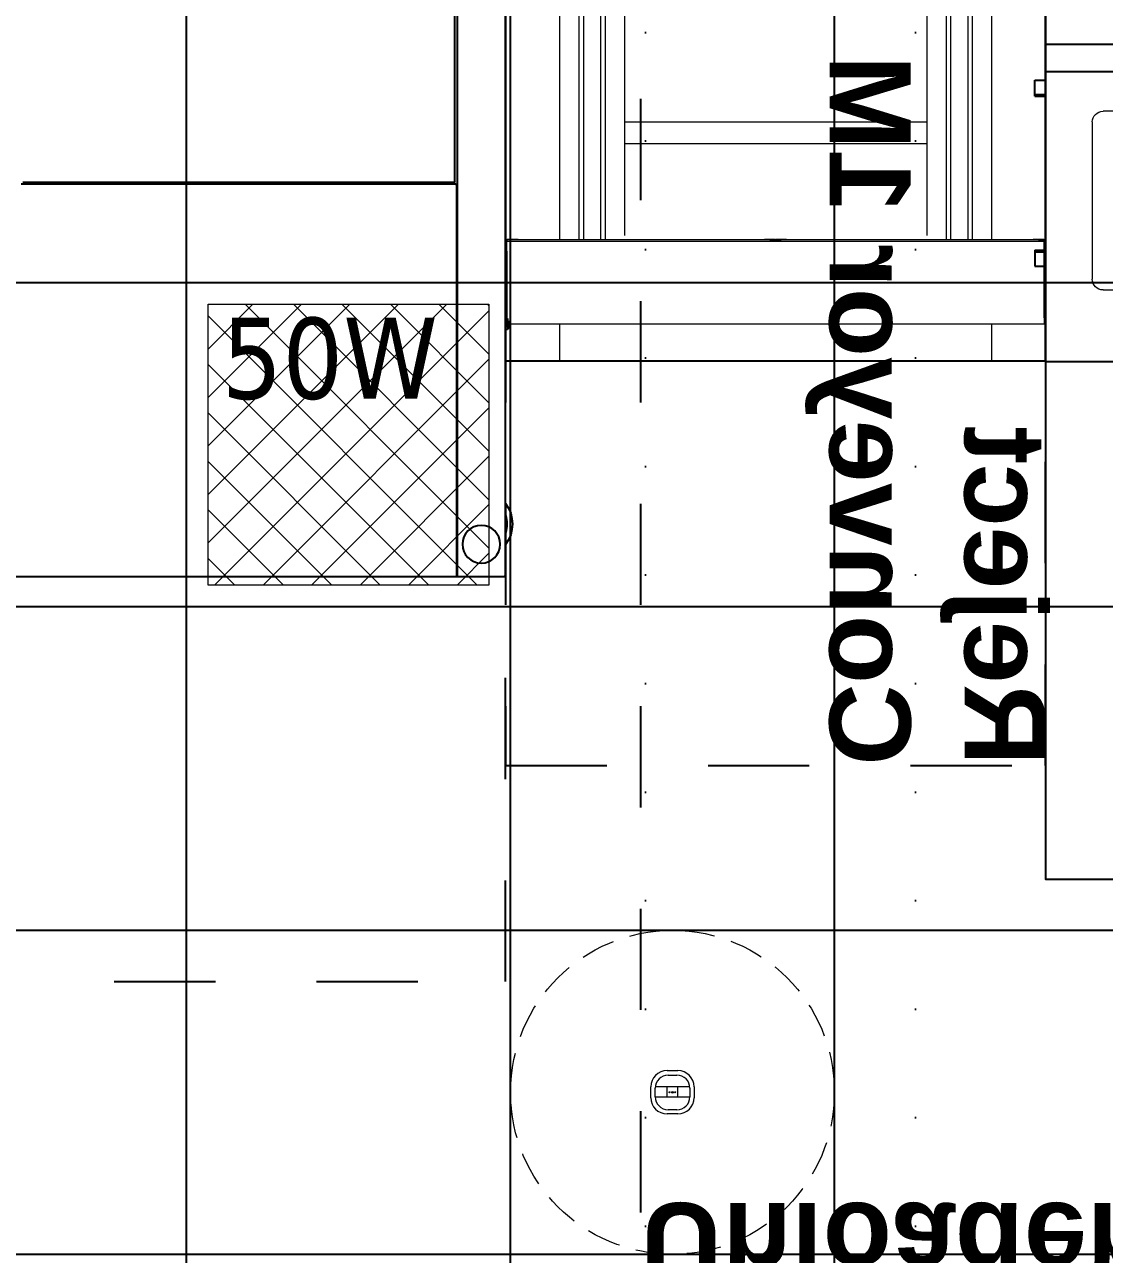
# Model space of a CAD drawing. Header units: centimetres. Extents: x 405564 to 502064, y 46284 to 60634.
# Drawn here: x 456249.7 to 456449.7, y 52462.5 to 52690.3 of the extents above; entities that cross this region are included whole.
import ezdxf
from ezdxf import colors
from ezdxf.entities.mleader import LeaderData, LeaderLine
from ezdxf.math import Vec2, Vec3
from ezdxf.xclip import XClip

# ---------------------------------------------------------------- set-up
doc = ezdxf.new("R2010")
doc.units = ezdxf.units.CM
doc.header["$XCLIPFRAME"] = 0
for name, pattern in [('3+1_3b$0$DASHED', [0.25, 0.125, -0.125]), ('ACAD_ISO07W100', [3, 0, -3]), ('DOT', [0.25, 0, -0.25]), ('HIDDEN', [9.525, 6.35, -3.175])]:
    doc.linetypes.add(name, pattern=pattern)
for name, color, linetype in [('---___EB_draft03_cihazlar', 8, 'Continuous'), ('0-KRCN-ASMATAVAN-130426', 8, 'Continuous'), ('AS_DOS_TERAS_UST', 8, 'ACAD_ISO07W100'), ('AS_DUV', 8, 'Continuous'), ('AS_PYZ_BINA', 8, 'Continuous')]:
    doc.layers.add(name, color=color, linetype=linetype)
for name, color, linetype, lineweight in [('0-KRCN-AYDINLATMA-130426', 8, 'Continuous', 9), ('0-KRCN-MİMARİ-220526', 8, 'Continuous', 9), ('OL_Ic', 8, 'Continuous', 9)]:
    doc.layers.add(name, color=color, linetype=linetype, lineweight=lineweight)
doc.styles.add('Kalin02', font='arialbd.ttf')
doc.styles.add('Normal_ITL', font='swissi.ttf')
doc.styles.add('TAHOMA', font='tahoma.ttf')

# ---------------------------------------------------------------- blocks, each defined once
blk = doc.blocks.new('ABB 6131-31-24-500')
at = {"layer": '0-KRCN-AYDINLATMA-130426'}
for p, q in [((-1, 4.05), (1, 4.05)), ((-0.78, 3.21), (0.82, 3.21)), ((-4.01, -0.97), (-4.01, 1.04)), ((3.23, 1.03), (-3.19, 1.03)), ((-3.19, -0.8), (-3.19, 0.8)), ((-1, -0.89), (-1, 1.03)), ((0.99, -0.89), (0.99, 1.03)), ((3.23, 0.8), (3.23, -0.8)), ((4.01, 1.04), (4.01, -0.97)), ((3.23, -0.89), (-3.19, -0.89)), ((1, -3.98), (-1, -3.98)), ((0.82, -3.21), (-0.78, -3.21))]:
    blk.add_line(p, q, dxfattribs=at)
at = {"layer": '0-KRCN-AYDINLATMA-130426', "linetype": 'HIDDEN'}
blk.add_circle((0.01, 0.03), 30, dxfattribs=at)
at = {"layer": '0-KRCN-AYDINLATMA-130426'}
for centre, radius in [((-0.52, 0.03), 0.089), ((0.01, 0.03), 0.16), ((0.53, 0.03), 0.089)]:
    blk.add_circle(centre, radius, dxfattribs=at)
for centre, radius, start, end in [((-1, 1.04), 3.01, 90, 180), ((-0.78, 0.8), 2.41, 90, 180), ((0.82, 0.8), 2.41, 0, 90), ((1, 1.04), 3.01, 0, 90), ((-1, -0.97), 3.01, 180, 270), ((-0.78, -0.8), 2.41, 180, 270), ((0.82, -0.8), 2.41, 270, 0), ((1, -0.97), 3.01, 270, 0)]:
    blk.add_arc(centre, radius, start, end, dxfattribs=at)
blk = doc.blocks.new('50W 60x60 cm  SIVA ALTI LED ARMATÜR')
at = {"layer": '0-KRCN-AYDINLATMA-130426'}
h = blk.add_hatch(dxfattribs=at)
h.set_pattern_fill('ANSI37', color=256, scale=0.2)
h.paths.add_polyline_path([(-2.6, 2.594), (2.6, 2.594), (2.6, -2.606), (-2.6, -2.606)])
for points in [[(-3, 2.994), (3, 2.994), (3, -3.007), (-3, -3.007)], [(-2.6, 2.594), (2.6, 2.594), (2.6, -2.606), (-2.6, -2.606)]]:
    blk.add_lwpolyline(points, close=True, dxfattribs=at)
at = {"layer": '0-KRCN-AYDINLATMA-130426', "insert": (-2.35, 2.344), "char_height": 1.5, "attachment_point": 1, "style": 'TAHOMA'}
blk.add_mtext_dynamic_manual_height_columns('{\\fTahoma|b0|i0|c162|p34;50W}', width=1.5, gutter_width=1.25, heights=[0], dxfattribs=at)
blk = doc.blocks.new('G$C27E741DA')
at = {"layer": '0-KRCN-AYDINLATMA-130426', "xscale": 10, "yscale": 10, "zscale": 10}
blk.add_blockref('50W 60x60 cm  SIVA ALTI LED ARMATÜR', (18245.68, 5478.55), dxfattribs=at)
at = {"layer": '0-KRCN-AYDINLATMA-130426'}
blk.add_blockref('ABB 6131-31-24-500', (18305.67, 5358.51), dxfattribs=at)
blk = doc.blocks.new('AOI')
at = {"layer": '---___EB_draft03_cihazlar', "linetype": 'Continuous'}
for p, q in [((275003.24, -39798.55), (275003.24, -39786.6)), ((275075.94, -39786.6), (275075.94, -39867.1)), ((275002.94, -39798.85), (275002.94, -39786.95)), ((275002.94, -39866.75), (275002.94, -39798.85)), ((275003.24, -39867.1), (275003.24, -39798.55)), ((275002.74, -39866.95), (274949.64, -39866.95)), ((274949.64, -39867.35), (275075.74, -39867.35)), ((275075.74, -39867.3), (275003.44, -39867.3)), ((275014.94, -39867.35), (275014.94, -39867.3)), ((275060.94, -39867.35), (275060.94, -39867.3)), ((275065.54, -39867.3), (275065.54, -39867.35)), ((275070.24, -39867.3), (275070.24, -39867.35)), ((275070.44, -39867.35), (275070.44, -39867.3)), ((275075.94, -39867.55), (275075.94, -39876.15)), ((275075.74, -39876.35), (274949.64, -39876.35)), ((275028.09, -39876.6), (275028.09, -39876.51)), ((275028.13, -39876.6), (275028.09, -39876.6)), ((275028.13, -39876.51), (275028.13, -39876.69)), ((275028.13, -39876.69), (275028.41, -39876.69)), ((275028.41, -39876.51), (275028.41, -39876.69)), ((275028.45, -39876.55), (275028.41, -39876.55)), ((275028.45, -39876.59), (275028.41, -39876.59)), ((275028.45, -39876.59), (275028.45, -39876.51)), ((275028.45, -39876.57), (275028.45, -39876.51)), ((275028.48, -39876.6), (275028.45, -39876.57)), ((275028.47, -39876.51), (275028.54, -39876.85)), ((275028.48, -39876.6), (275028.48, -39876.55)), ((275028.49, -39876.6), (275028.48, -39876.6)), ((275028.49, -39876.6), (275028.48, -39876.6)), ((275028.54, -39876.85), (275029.99, -39876.85)), ((275029.99, -39876.85), (275030.14, -39876.7)), ((275030.14, -39876.7), (275030.14, -39876.51)), ((275037.49, -39876.51), (275037.49, -39876.35))]:
    blk.add_line(p, q, dxfattribs=at)
at = {"layer": '---___EB_draft03_cihazlar', "color": 1, "linetype": '3+1_3b$0$DASHED', "ltscale": 150}
blk.add_lwpolyline([(274874.94, -39766.35), (275150.94, -39766.35), (275150.94, -39876.35), (274874.94, -39876.35)], close=True, dxfattribs=at)
at = {"layer": '---___EB_draft03_cihazlar', "color": 1}
blk.add_lwpolyline([(274949.94, -39766.35), (275075.94, -39766.35), (275075.94, -39876.35), (274949.94, -39876.35), (274949.94, -39766.35)], dxfattribs=at)
at = {"layer": '---___EB_draft03_cihazlar', "linetype": 'Continuous'}
blk.add_circle((275069.94, -39871.85), 3.5, dxfattribs=at)
for centre, radius, start, end in [((275002.59, -39792), 0.375, 340.247, 19.753), ((275002.74, -39866.75), 0.2, 270, 0), ((275003.44, -39867.1), 0.2, 180, 270), ((275068.24, -39867.4), 0.35, 163.0656, 171.3861), ((275068.24, -39867.4), 0.21, 150, 165.731), ((275068.24, -39867.4), 0.21, 14.269, 30), ((275068.24, -39867.4), 0.35, 8.6139, 16.9344), ((275066.19, -39871.1), 6.5, 35.2944, 35.8187), ((275074.43, -39867.31), 0.2, 180, 192.505), ((275029.39, -39876.35), 0.4, 203.6323, 336.3677), ((275029.39, -39876.35), 0.225, 225.9097, 314.0903), ((275029.39, -39876.35), 0.2, 255, 306.8546), ((275066.19, -39871.1), 6.5, 233.9403, 306.0597), ((275066.19, -39871.1), 5.5, 253.027, 286.9261), ((275075.74, -39876.15), 0.2, 270, 0)]:
    blk.add_arc(centre, radius, start, end, dxfattribs=at)
blk = doc.blocks.new('RejectConveyor1M')
at = {"layer": '---___EB_draft03_cihazlar', "linetype": 'Continuous', "lineweight": 15}
for p, q in [((277095.36, -39727.25), (277096.46, -39727.25)), ((277095.36, -39727.27), (277095.36, -39727.25)), ((277095.36, -39727.45), (277095.36, -39727.27)), ((277095.36, -39826.95), (277095.36, -39727.45)), ((277096.46, -39727.45), (277095.36, -39727.45)), ((277096.46, -39727.25), (277103.31, -39727.25)), ((277096.46, -39727.45), (277110.61, -39727.45)), ((277107.57, -39727.45), (277096.46, -39727.45)), ((277103.71, -39727.25), (277103.31, -39727.25)), ((277103.71, -39727.25), (277110.61, -39727.25)), ((277108.81, -39727.45), (277107.64, -39727.45)), ((277108.86, -39727.45), (277110.51, -39727.45)), ((277110.61, -39727.25), (277110.61, -39727.45)), ((277110.61, -39727.5), (277110.61, -39727.45)), ((277110.61, -39727.45), (277110.61, -39826.95)), ((277110.91, -39727.5), (277110.61, -39727.5)), ((277110.91, -39727.5), (277110.91, -39728.5)), ((277110.91, -39728.5), (277110.91, -39727.5)), ((277111.03, -39727.5), (277110.91, -39727.5)), ((277111.03, -39729.5), (277111.03, -39727.5)), ((277110.91, -39728.5), (277110.91, -39776.15)), ((277110.91, -39729.5), (277111.03, -39729.5)), ((277110.91, -39729.72), (277110.93, -39729.72)), ((277110.93, -39729.82), (277110.91, -39729.82)), ((277110.93, -39774.92), (277110.93, -39729.72)), ((277110.98, -39729.72), (277110.93, -39729.72)), ((277110.98, -39774.92), (277110.98, -39729.72)), ((277088.51, -39817.2), (277088.51, -39737.2)), ((277092.57, -39737.2), (277088.51, -39737.2)), ((277095.36, -39737.2), (277092.57, -39737.2)), ((277156.24, -39737.2), (277110.98, -39737.2)), ((277156.24, -39740.79), (277110.98, -39740.79)), ((277156.24, -39741.61), (277110.98, -39741.61)), ((277156.24, -39744.79), (277110.98, -39744.79)), ((277156.24, -39745.61), (277110.98, -39745.61)), ((277155.51, -39749.2), (277111.71, -39749.2)), ((277128.66, -39749.2), (277128.66, -39805.2)), ((277132.66, -39749.2), (277132.66, -39805.2)), ((277110.91, -39774.82), (277110.93, -39774.82)), ((277110.93, -39774.92), (277110.91, -39774.92)), ((277111.03, -39775.15), (277110.91, -39775.15)), ((277110.98, -39774.92), (277110.93, -39774.92)), ((277111.03, -39777.15), (277111.03, -39775.15)), ((277110.61, -39777.15), (277110.91, -39777.15)), ((277110.91, -39777.25), (277110.61, -39777.25)), ((277110.91, -39777.15), (277110.91, -39776.14)), ((277110.91, -39776.15), (277110.91, -39777.15)), ((277110.91, -39777.15), (277111.03, -39777.15)), ((277110.91, -39777.25), (277110.91, -39778.25)), ((277110.91, -39778.25), (277110.91, -39777.25)), ((277111.03, -39777.25), (277110.91, -39777.25)), ((277111.03, -39779.25), (277111.03, -39777.25)), ((277110.91, -39778.25), (277110.91, -39825.9)), ((277110.91, -39779.25), (277111.03, -39779.25)), ((277110.91, -39779.47), (277110.93, -39779.47)), ((277110.93, -39779.57), (277110.91, -39779.57)), ((277110.93, -39824.67), (277110.93, -39779.47)), ((277110.98, -39779.47), (277110.93, -39779.47)), ((277110.98, -39824.67), (277110.98, -39779.47)), ((277155.51, -39805.2), (277111.71, -39805.2)), ((277156.24, -39808.79), (277110.98, -39808.79)), ((277156.24, -39809.61), (277110.98, -39809.61)), ((277156.24, -39812.79), (277110.98, -39812.79)), ((277156.24, -39813.61), (277110.98, -39813.61)), ((277092.57, -39817.2), (277088.51, -39817.2)), ((277095.36, -39817.2), (277092.57, -39817.2)), ((277156.24, -39817.2), (277110.98, -39817.2)), ((277110.91, -39824.57), (277110.93, -39824.57)), ((277110.93, -39824.67), (277110.91, -39824.67)), ((277111.03, -39824.9), (277110.91, -39824.9)), ((277110.98, -39824.67), (277110.93, -39824.67)), ((277111.03, -39826.9), (277111.03, -39824.9)), ((277095.36, -39827.12), (277095.36, -39826.95)), ((277096.46, -39826.95), (277095.36, -39826.95)), ((277095.36, -39827.15), (277095.36, -39827.12)), ((277096.46, -39827.15), (277095.36, -39827.15)), ((277096.46, -39826.95), (277110.61, -39826.95)), ((277107.57, -39826.95), (277096.46, -39826.95)), ((277096.46, -39827.15), (277103.31, -39827.15)), ((277103.31, -39827.15), (277103.71, -39827.15)), ((277103.71, -39827.15), (277110.61, -39827.15)), ((277108.81, -39826.95), (277107.64, -39826.95)), ((277108.86, -39826.95), (277110.51, -39826.95)), ((277110.61, -39826.95), (277110.61, -39826.9)), ((277110.61, -39826.9), (277110.91, -39826.9)), ((277110.61, -39826.95), (277110.61, -39827.15)), ((277110.91, -39825.9), (277110.91, -39826.9)), ((277110.91, -39826.9), (277111.03, -39826.9))]:
    blk.add_line(p, q, dxfattribs=at)
at = {"layer": '---___EB_draft03_cihazlar', "color": 1, "linetype": '3+1_3b$0$DASHED', "ltscale": 150}
blk.add_lwpolyline([(277013.51, -39727.2), (277249.51, -39727.2), (277249.51, -39827.2), (277013.51, -39827.2), (277013.51, -39727.2)], dxfattribs=at)
at = {"layer": '---___EB_draft03_cihazlar', "color": 1}
blk.add_lwpolyline([(277088.51, -39727.2), (277174.51, -39727.2), (277174.51, -39827.2), (277088.51, -39827.2), (277088.51, -39727.2)], dxfattribs=at)
at = {"layer": '---___EB_draft03_cihazlar', "linetype": 'Continuous', "lineweight": 15}
for points, knots in [([(277095.36, -39727.29), (277095.36, -39727.29), (277095.36, -39727.3), (277095.36, -39727.27), (277095.36, -39727.25), (277095.36, -39727.25)], [0, 0, 0, 0, 0.052266, 0.883064, 1, 1, 1, 1]), ([(277103.71, -39727.25), (277103.69, -39727.25), (277103.63, -39727.28), (277103.51, -39727.3), (277103.4, -39727.28), (277103.33, -39727.25), (277103.31, -39727.25)], [0, 0, 0, 0, 0.162259, 0.462444, 0.828584, 1, 1, 1, 1]), ([(277095.36, -39827.15), (277095.36, -39827.14), (277095.36, -39827.12), (277095.36, -39827.09), (277095.36, -39827.1), (277095.36, -39827.1)], [0, 0, 0, 0, 0.116936, 0.947734, 1, 1, 1, 1]), ([(277103.31, -39827.15), (277103.33, -39827.14), (277103.4, -39827.11), (277103.51, -39827.09), (277103.63, -39827.11), (277103.69, -39827.14), (277103.71, -39827.15)], [0, 0, 0, 0, 0.171416, 0.537556, 0.837741, 1, 1, 1, 1])]:
    blk.add_open_spline(points, degree=3, knots=knots, dxfattribs=at)
at = {"layer": '---___EB_draft03_cihazlar', "insert": (277013.51, -39727.2), "char_height": 15, "attachment_point": 1, "style": 'Kalin02'}
blk.add_mtext_dynamic_manual_height_columns('Reject \\PConveyor 1M', width=590.7316, gutter_width=750, heights=[137.08], dxfattribs=at)
blk = doc.blocks.new('Unloader')
at = {"layer": '---___EB_draft03_cihazlar', "ltscale": 0.1}
for p, q in [((276302.92, -39763.53, 0.01), (276302.92, -39765.53, 0.01)), ((276305.87, -39763.53, 0.01), (276302.92, -39763.53, 0.01)), ((276305.57, -39763.53, 0.01), (276305.57, -39765.53, 0.01)), ((276305.87, -39763.53, 0.01), (276305.87, -39765.53, 0.01)), ((276334.41, -39763.53, 0.01), (276334.41, -39765.53, 0.01)), ((276334.41, -39763.53, 0.01), (276337.36, -39763.53, 0.01)), ((276334.71, -39763.53, 0.01), (276334.71, -39765.53, 0.01)), ((276337.36, -39763.53, 0.01), (276337.36, -39765.53, 0.01))]:
    blk.add_line(p, q, dxfattribs=at)
at = {"layer": '---___EB_draft03_cihazlar'}
for p, q in [((276296.22, -39765.53, 0.01), (276355.02, -39765.53, 0.01)), ((276296.22, -39765.53, 0.01), (276296.22, -39832.08, 0.01)), ((276301.34, -39765.53, 0.01), (276301.34, -39832.08, 0.01)), ((276355.02, -39765.53, 0.01), (276355.02, -39832.08, 0.01))]:
    blk.add_line(p, q, dxfattribs=at)
at = {"layer": '---___EB_draft03_cihazlar', "linetype": 'Continuous', "lineweight": 15}
for p, q in [((276310.66, -39774.19, 0.01), (276339.77, -39774.19, 0.01)), ((276308.66, -39821.43, 0.01), (276308.66, -39776.19, 0.01)), ((276341.77, -39776.19, 0.01), (276341.77, -39821.43, 0.01))]:
    blk.add_line(p, q, dxfattribs=at)
at = {"layer": '---___EB_draft03_cihazlar', "color": 1, "linetype": '3+1_3b$0$DASHED', "ltscale": 150}
blk.add_lwpolyline([(276193.87, -39690.53), (276525.87, -39690.53), (276525.87, -39961.53), (276193.87, -39961.53), (276193.87, -39690.53)], dxfattribs=at)
at = {"layer": '---___EB_draft03_cihazlar', "color": 1}
blk.add_lwpolyline([(276268.87, -39765.53), (276450.87, -39765.53), (276450.87, -39886.53), (276268.87, -39886.53), (276268.87, -39765.53)], dxfattribs=at)
at = {"layer": '---___EB_draft03_cihazlar', "linetype": 'Continuous', "lineweight": 15}
for centre, start, end in [((276310.66, -39776.19, 0.01), 90, 180), ((276339.77, -39776.19, 0.01), 0, 90)]:
    blk.add_arc(centre, 2, start, end, dxfattribs=at)
at = {"layer": '---___EB_draft03_cihazlar', "insert": (276525.87, -39690.53), "char_height": 15, "attachment_point": 1, "rotation": 270, "style": 'Kalin02'}
blk.add_mtext_dynamic_manual_height_columns('Unloader', width=590.7316, gutter_width=750, heights=[137.08], dxfattribs=at)
blk = doc.blocks.new('A$Ca63a641c')
at = {"layer": 'AS_PYZ_BINA'}
ml = blk.add_multileader_mtext('Standard', dxfattribs=at)
ml.set_content('EST boyalı panel çit ve panel çit kapı (AS 51.101)', color=256, style='Normal_ITL')
ml.set_leader_properties()
ml.build(insert=Vec2(0, 0))
ml.multileader.update_dxf_attribs({"dogleg_length": 0.379, "arrow_head_size": 17.04, "scale": 75})
ctx = ml.context
ctx.base_point, ctx.scale, ctx.char_height, ctx.arrow_head_size, ctx.landing_gap_size, ctx.plane_origin = Vec3(140.51, 464.3), 75, 20, 17.04, 14.2, Vec3(92.51, 620.11)
notes = []
notes.append((ctx, [(0, (1, 1, 0), (112.11, 464.3), (1, 0), 28.4, [(0, [(68.5, 410)], 0, [])])]))
ctx.mtext.insert, ctx.mtext.width, ctx.mtext.flow_direction = Vec3(154.71, 477.51), 604.5634, 5
for ctx, leaders in notes:
    for number, flags, end, landing, length, lines in leaders:
        leader = LeaderData()
        leader.index, (leader.has_last_leader_line, leader.has_dogleg_vector, leader.attachment_direction) = number, flags
        leader.last_leader_point, leader.dogleg_vector, leader.dogleg_length = Vec3(end), Vec3(landing), length
        for number, points, colour, breaks in lines:
            line = LeaderLine()
            line.index, line.vertices, line.color, line.breaks = number, Vec3.list(points), colors.encode_raw_color(colour), breaks
            leader.lines.append(line)
        ctx.leaders.append(leader)
blk = doc.blocks.new('A$C85dec720')
at = {"layer": 'OL_Ic'}
blk.add_blockref('A$Ca63a641c', (5315.08, 5344.25, 28.4), dxfattribs=at)
blk = doc.blocks.new('A$C6A10300A')
at = {"layer": 'AS_DOS_TERAS_UST', "linetype": 'DOT', "ltscale": 80}
for p, q in [((18300.68, -7201.45), (18300.68, -8451.45)), ((18350.68, -7201.45), (18350.68, -8451.45))]:
    blk.add_line(p, q, dxfattribs=at)
at = {"layer": '---___EB_draft03_cihazlar', "xscale": -1}
for name, p, rotation in [('AOI', (-21601.58, 267029.98), 89.99999999999997), ('RejectConveyor1M', (58101.97, -285094.47), 270), ('Unloader', (-21390.76, 268348.91), 89.99999999999997)]:
    blk.add_blockref(name, p, dxfattribs=dict(at, rotation=rotation))
at = {"layer": 'AS_DUV'}
ref = blk.add_blockref('A$C85dec720', (28900.96, -17748.98), dxfattribs=dict(at, rotation=105.0255580063709))
XClip(ref).set_block_clipping_path([(6220.3367769278, 6783.7313721173), (4126.4071464743, -1017.0000000052), (7354.8298234051, -1883.5969356479), (9448.7594538586, 5917.1344364745)])

msp = doc.modelspace()

# ---------------------------------------------------------------- linework, layer by layer
at = {"layer": '0-KRCN-ASMATAVAN-130426'}
for p, q in [((456279.75, 52222.56), (456279.75, 53422.56)), ((456339.75, 52222.56), (456339.75, 53422.56)), ((456399.75, 52222.56), (456399.75, 53422.56)), ((455859.75, 52642.56), (456579.75, 52642.56)), ((455859.75, 52582.56), (456579.75, 52582.56)), ((455859.75, 52522.56), (456579.75, 52522.56)), ((455859.75, 52462.56), (456579.75, 52462.56))]:
    msp.add_line(p, q, dxfattribs=at)

# ---------------------------------------------------------------- block references
at = {"layer": '0-KRCN-AYDINLATMA-130426'}
msp.add_blockref('G$C27E741DA', (438064.07, 47134.02), dxfattribs=at)

# ---------------------------------------------------------------- next in the draw order: block references
at = {"layer": '0-KRCN-MİMARİ-220526'}
msp.add_blockref('A$C6A10300A', (438064.07, 60634.02), dxfattribs=at)

doc.saveas('drawing.dxf')
